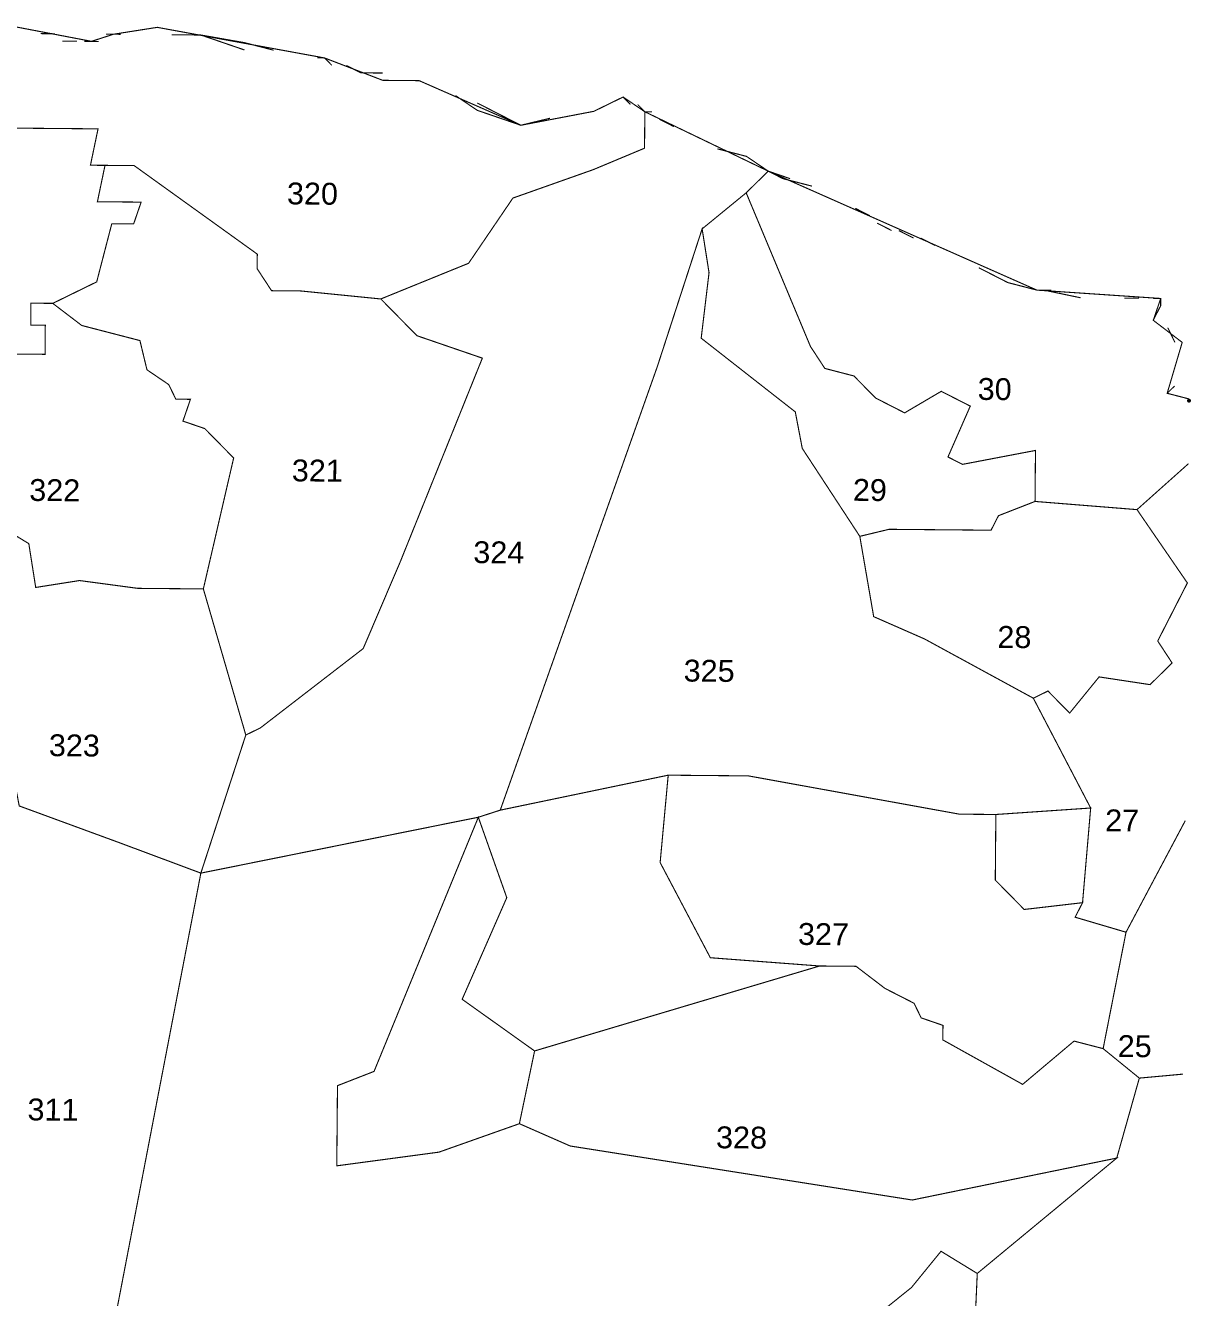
# Model space of a CAD drawing. Header units: metres. Extents: x 266684 to 275933, y 2060666 to 2074564.
# Drawn here: x 275247 to 275885, y 2068622 to 2069320 of the extents above; entities that cross this region are included whole.
import ezdxf

# ---------------------------------------------------------------- set-up
doc = ezdxf.new("R2010")
doc.units = ezdxf.units.M
for name, color, linetype in [('SURVEY NO.', 7, 'Continuous'), ('SURVEY PLOT BOUNDARY', 35, 'Continuous'), ('VILLAGE BOUNDARY', 212, 'Continuous')]:
    doc.layers.add(name, color=color, linetype=linetype)
doc.styles.add('PDF Arial', font='arial.ttf')

# ---------------------------------------------------------------- blocks, each defined once
blk = doc.blocks.new('ERSUJATA')
at = {"layer": 'SURVEY NO.', "color": 40, "lineweight": 50, "true_color": 0xffaa00}
blk.add_point((275885.09, 2069114.24), dxfattribs=at)
at = {"layer": 'SURVEY PLOT BOUNDARY', "lineweight": 18, "const_width": 0.6}
for points in [[(275763.99, 2068523.53), (275768.96, 2068635.44), (275845.47, 2068698.75), (275857.85, 2068742.62), (275881.86, 2068744.81), (275857.85, 2068742.62), (275838, 2068758.79), (275850.56, 2068822.66), (275883.07, 2068883.88), (275850.56, 2068822.66), (275822.64, 2068830.9), (275826.71, 2068838.86), (275831.16, 2068890.8), (275799.71, 2068951.05), (275807.74, 2068954.98), (275819.63, 2068942.88), (275835.79, 2068962.73), (275863.74, 2068958.49), (275875.83, 2068970.38), (275867.94, 2068982.44), (275884.21, 2069014.28), (275856.58, 2069054.51), (275884.79, 2069079.71), (275856.58, 2069054.51), (275800.65, 2069059), (275800.9, 2069086.98), (275760.85, 2069079.34), (275752.89, 2069083.41), (275765.13, 2069111.29), (275749.21, 2069119.42), (275729.12, 2069107.6), (275713.2, 2069115.74), (275701.31, 2069127.84), (275685.36, 2069131.98), (275677.47, 2069144.04), (275642.22, 2069228.32), (275654.32, 2069240.21), (275801.67, 2069174.94), (275869.59, 2069170.35), (275865.49, 2069158.39), (275881.37, 2069146.26), (275873.13, 2069118.34), (275885.1, 2069115.24), (275873.13, 2069118.34), (275881.37, 2069146.26), (275865.49, 2069158.39), (275869.59, 2069170.35), (275801.67, 2069174.94), (275654.32, 2069240.21), (275586.64, 2069272.79), (275574.72, 2069280.89), (275558.66, 2069273.03), (275518.62, 2069265.38), (275462.86, 2069289.86), (275442.87, 2069290.04), (275411, 2069302.31), (275319.2, 2069319.11), (275295.18, 2069315.32), (275283.15, 2069311.43), (275239.25, 2069319.81)], [(275214.77, 2069264.04), (275286.73, 2069263.42), (275282.56, 2069243.46), (275290.55, 2069243.39), (275286.38, 2069223.43), (275310.36, 2069223.22), (275306.26, 2069211.27), (275294.27, 2069211.37), (275285.99, 2069179.46), (275261.9, 2069167.67), (275249.91, 2069167.78), (275249.81, 2069155.78), (275257.8, 2069155.71), (275257.66, 2069139.72), (275241.67, 2069139.86)], [(275239.25, 2069319.81), (275283.15, 2069311.43), (275295.18, 2069315.32), (275319.2, 2069319.11), (275411, 2069302.31), (275442.87, 2069290.04), (275462.86, 2069289.86), (275518.62, 2069265.38), (275558.66, 2069273.03), (275574.72, 2069280.89), (275586.64, 2069272.79), (275586.47, 2069252.8), (275558.38, 2069241.05), (275514.27, 2069225.44), (275489.97, 2069189.67), (275441.82, 2069170.09), (275397.89, 2069174.48), (275381.9, 2069174.62), (275374.01, 2069186.68), (275374.08, 2069194.68), (275306.54, 2069243.25), (275290.55, 2069243.39), (275282.56, 2069243.46), (275286.73, 2069263.42), (275214.77, 2069264.04)], [(275241.67, 2069139.86), (275257.66, 2069139.72), (275257.8, 2069155.71), (275249.81, 2069155.78), (275249.91, 2069167.78), (275261.9, 2069167.67), (275277.79, 2069155.54), (275309.7, 2069147.26), (275313.56, 2069131.23), (275325.48, 2069123.13), (275329.41, 2069115.1), (275337.4, 2069115.03), (275333.3, 2069103.07), (275345.26, 2069098.97), (275361.11, 2069082.84), (275344.49, 2069011.01), (275308.51, 2069011.32), (275276.56, 2069015.6), (275252.54, 2069011.81), (275248.76, 2069035.84), (275228.87, 2069048.01)], [(275297.05, 2068615.58), (275343.12, 2068855.08), (275495.31, 2068885.74), (275438.12, 2068746.3), (275418.06, 2068738.47), (275417.67, 2068694.49), (275473.71, 2068702), (275517.82, 2068717.61), (275545.7, 2068705.37), (275733.33, 2068675.74), (275845.47, 2068698.75), (275768.96, 2068635.44), (275749.08, 2068647.61), (275732.91, 2068627.76), (275688.63, 2068592.16)]]:
    blk.add_lwpolyline(points, dxfattribs=at)
for points in [[(275654.32, 2069240.21), (275642.22, 2069228.32), (275618.06, 2069208.54), (275593.41, 2069132.78), (275507.33, 2068889.63), (275495.31, 2068885.74), (275343.12, 2068855.08), (275367.77, 2068930.84), (275375.8, 2068934.77), (275432.15, 2068978.26), (275452.56, 2069026.06), (275497.51, 2069137.62), (275461.64, 2069149.93), (275441.82, 2069170.09), (275489.97, 2069189.67), (275514.27, 2069225.44), (275558.38, 2069241.05), (275586.47, 2069252.8), (275586.64, 2069272.79)], [(275397.89, 2069174.48), (275441.82, 2069170.09), (275461.64, 2069149.93), (275497.51, 2069137.62), (275452.56, 2069026.06), (275432.15, 2068978.26), (275375.8, 2068934.77), (275367.77, 2068930.84), (275344.49, 2069011.01), (275361.11, 2069082.84), (275345.26, 2069098.97), (275333.3, 2069103.07), (275337.4, 2069115.03), (275329.41, 2069115.1), (275325.48, 2069123.13), (275313.56, 2069131.23), (275309.7, 2069147.26), (275277.79, 2069155.54), (275261.9, 2069167.67), (275285.99, 2069179.46), (275294.27, 2069211.37), (275306.26, 2069211.27), (275310.36, 2069223.22), (275286.38, 2069223.43), (275290.55, 2069243.39), (275306.54, 2069243.25), (275374.08, 2069194.68), (275374.01, 2069186.68), (275381.9, 2069174.62)], [(275800.65, 2069059), (275780.6, 2069051.18), (275776.53, 2069043.22), (275720.56, 2069043.71), (275704.54, 2069039.85), (275688.76, 2069063.98), (275672.98, 2069088.1), (275669.16, 2069108.13), (275617.54, 2069148.57), (275621.85, 2069184.51), (275618.06, 2069208.54), (275642.22, 2069228.32), (275677.47, 2069144.04), (275685.36, 2069131.98), (275701.31, 2069127.84), (275713.2, 2069115.74), (275729.12, 2069107.6), (275749.21, 2069119.42), (275765.13, 2069111.29), (275752.89, 2069083.41), (275760.85, 2069079.34), (275800.9, 2069086.98)], [(275704.54, 2069039.85), (275712.15, 2068995.8), (275740.03, 2068983.56), (275799.71, 2068951.05), (275831.16, 2068890.8), (275779.16, 2068887.25), (275759.17, 2068887.43), (275643.42, 2068908.43), (275611.44, 2068908.71), (275599.45, 2068908.82), (275507.33, 2068889.63), (275593.41, 2069132.78), (275618.06, 2069208.54), (275621.85, 2069184.51), (275617.54, 2069148.57), (275669.16, 2069108.13), (275672.98, 2069088.1), (275688.76, 2069063.98)], [(275856.58, 2069054.51), (275884.21, 2069014.28), (275867.94, 2068982.44), (275875.83, 2068970.38), (275863.74, 2068958.49), (275835.79, 2068962.73), (275819.63, 2068942.88), (275807.74, 2068954.98), (275799.71, 2068951.05), (275740.03, 2068983.56), (275712.15, 2068995.8), (275704.54, 2069039.85), (275720.56, 2069043.71), (275776.53, 2069043.22), (275780.6, 2069051.18), (275800.65, 2069059)], [(275344.49, 2069011.01), (275367.77, 2068930.84), (275343.12, 2068855.08), (275299.29, 2068871.46), (275243.5, 2068891.94), (275239.68, 2068911.97), (275195.74, 2068916.35), (275207.91, 2068936.24), (275212.57, 2069012.16), (275228.87, 2069048.01), (275248.76, 2069035.84), (275252.54, 2069011.81), (275276.56, 2069015.6), (275308.51, 2069011.32)], [(275343.12, 2068855.08), (275297.05, 2068615.58), (275284.74, 2068579.7), (275244.8, 2068584.05), (275213.03, 2068608.32), (275209.11, 2068616.35), (275181.33, 2068640.59), (275186.07, 2068724.51), (275214.12, 2068732.26), (275218.29, 2068752.22), (275222.36, 2068760.18), (275222.78, 2068808.16), (275206.86, 2068816.29), (275211.1, 2068844.24), (275207.14, 2068848.28), (275171.23, 2068856.59), (275195.74, 2068916.35), (275239.68, 2068911.97), (275243.5, 2068891.94), (275299.29, 2068871.46)], [(275682.49, 2068804.13), (275526.17, 2068757.52), (275486.44, 2068785.86), (275510.91, 2068841.62), (275495.31, 2068885.74), (275507.33, 2068889.63), (275599.45, 2068908.82), (275595.03, 2068860.88), (275622.56, 2068808.66)], [(275779.16, 2068887.25), (275778.85, 2068851.27), (275794.7, 2068835.14), (275826.71, 2068838.86), (275822.64, 2068830.9), (275850.56, 2068822.66), (275838, 2068758.79), (275822.05, 2068762.93), (275793.86, 2068739.18), (275750.09, 2068763.56), (275750.16, 2068771.55), (275738.21, 2068775.66), (275734.28, 2068783.69), (275718.36, 2068791.82), (275702.47, 2068803.96), (275682.49, 2068804.13), (275622.56, 2068808.66), (275595.03, 2068860.88), (275599.45, 2068908.82), (275611.44, 2068908.71), (275643.42, 2068908.43), (275759.17, 2068887.43)], [(275826.71, 2068838.86), (275794.7, 2068835.14), (275778.85, 2068851.27), (275779.16, 2068887.25), (275831.16, 2068890.8)], [(275526.17, 2068757.52), (275517.82, 2068717.61), (275473.71, 2068702), (275417.67, 2068694.49), (275418.06, 2068738.47), (275438.12, 2068746.3), (275495.31, 2068885.74), (275510.91, 2068841.62), (275486.44, 2068785.86)], [(275838, 2068758.79), (275857.85, 2068742.62), (275845.47, 2068698.75), (275733.33, 2068675.74), (275545.7, 2068705.37), (275517.82, 2068717.61), (275526.17, 2068757.52), (275682.49, 2068804.13), (275702.47, 2068803.96), (275718.36, 2068791.82), (275734.28, 2068783.69), (275738.21, 2068775.66), (275750.16, 2068771.55), (275750.09, 2068763.56), (275793.86, 2068739.18), (275822.05, 2068762.93)], [(275768.96, 2068635.44), (275763.99, 2068523.53), (275756.03, 2068527.6), (275732.08, 2068531.81), (275712.12, 2068535.98), (275700.17, 2068540.08), (275692.24, 2068548.15), (275672.32, 2068556.32), (275688.63, 2068592.16), (275732.91, 2068627.76), (275749.08, 2068647.61)]]:
    blk.add_lwpolyline(points, close=True, dxfattribs=at)
at = {"layer": 'VILLAGE BOUNDARY', "lineweight": 0, "const_width": 0.6}
for points in [[(275255.2, 2069315.67), (275263.2, 2069315.6)], [(275299.17, 2069315.29), (275291.18, 2069315.36)], [(275383.05, 2069306.56), (275367.1, 2069310.69), (275343.15, 2069314.9), (275327.16, 2069315.04)], [(275343.15, 2069314.9), (275367.06, 2069306.69)], [(275275.16, 2069311.5), (275267.16, 2069311.57)], [(275279.15, 2069311.46), (275287.15, 2069311.39)], [(275407, 2069302.35), (275411, 2069302.31), (275414.96, 2069298.28)], [(275442.91, 2069294.04), (275430.92, 2069294.14), (275422.96, 2069298.21)], [(275454.87, 2069289.93), (275446.87, 2069290)], [(275482.78, 2069281.69), (275494.7, 2069273.59), (275518.62, 2069265.38)], [(275578.68, 2069276.85), (275574.72, 2069280.89)], [(275534.64, 2069269.24), (275518.62, 2069265.38), (275494.74, 2069277.59)], [(275558.66, 2069273.03), (275566.69, 2069276.96)], [(275582.68, 2069276.82), (275586.64, 2069272.79), (275590.64, 2069272.75)], [(275602.56, 2069264.65), (275594.6, 2069268.72)], [(275678.24, 2069232), (275662.28, 2069236.14), (275654.32, 2069240.21), (275642.4, 2069248.31), (275626.44, 2069252.45)], [(275642.4, 2069248.31), (275654.32, 2069240.21), (275666.28, 2069236.1)], [(275702.12, 2069219.8), (275710.07, 2069215.73)], [(275722, 2069207.63), (275714.04, 2069211.7)], [(275725.99, 2069207.59), (275733.95, 2069203.52)], [(275745.91, 2069199.42), (275737.95, 2069203.49)], [(275825.62, 2069170.74), (275805.66, 2069174.91), (275801.67, 2069174.94), (275785.71, 2069179.08), (275769.79, 2069187.22)], [(275785.71, 2069179.08), (275801.67, 2069174.94), (275809.66, 2069174.87)], [(275849.6, 2069170.53), (275857.6, 2069170.46)], [(275865.49, 2069158.39), (275869.55, 2069166.35), (275869.59, 2069170.35), (275865.59, 2069170.39)], [(275877.37, 2069146.29), (275873.45, 2069154.32)], [(275885.1, 2069115.24), (275873.13, 2069118.34), (275877.16, 2069122.3)]]:
    blk.add_lwpolyline(points, dxfattribs=at)
at = {"layer": 'SURVEY NO.', "char_height": 11.994, "attachment_point": 7, "rotation": 359.4987, "style": 'PDF Arial'}
for s, insert in [('320', (275390.31, 2069221.84)), ('30', (275769.16, 2069114.57)), ('321', (275392.97, 2069069.88)), ('322', (275248.96, 2069059.14)), ('29', (275700.71, 2069059.19)), ('324', (275492.53, 2069025.02)), ('28', (275779.96, 2068978.52)), ('325', (275607.89, 2068960.04)), ('323', (275259.73, 2068919.1)), ('27', (275839.05, 2068878.05)), ('327', (275670.59, 2068815.55)), ('25', (275845.96, 2068754.04)), ('311', (275247.99, 2068719.28)), ('328', (275625.64, 2068703.98))]:
    blk.add_mtext(s, dxfattribs=dict(at, insert=insert))

msp = doc.modelspace()

# ---------------------------------------------------------------- block references
msp.add_blockref('ERSUJATA', (0, 0))

doc.saveas('drawing.dxf')
